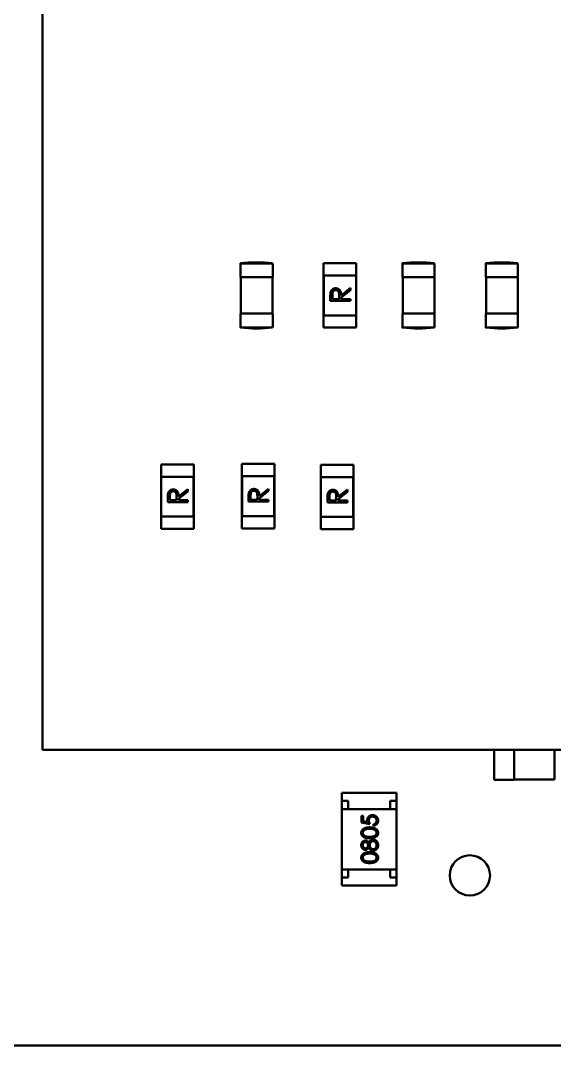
# Model space of a CAD drawing. Header units: millimetres. Extents: x -351 to 1050, y -103 to 376.
# Drawn here: x 107.59 to 120.84, y 192.88 to 218.35 of the extents above; entities that cross this region are included whole.
import ezdxf

# ---------------------------------------------------------------- set-up
doc = ezdxf.new("R2010")
doc.units = ezdxf.units.MM
doc.layers.add('Видимый контур (ГОСТ)', color=7, linetype='Continuous', lineweight=50)

msp = doc.modelspace()

# ---------------------------------------------------------------- linework, layer by layer
at = {"layer": 'Видимый контур (ГОСТ)'}
for p, q in [((108.133, 240.231), (108.133, 200.231)), ((113.05, 212.32), (113.05, 211.975)), ((113.055, 212.315), (113.846, 212.315)), ((113.85, 211.973), (113.85, 212.315)), ((115.111, 212.321), (115.111, 212.016)), ((115.111, 212.321), (115.924, 212.321)), ((115.924, 212.321), (115.924, 212.016)), ((117.068, 212.32), (117.068, 211.975)), ((117.073, 212.315), (117.865, 212.315)), ((117.868, 211.973), (117.868, 212.315)), ((119.137, 212.32), (119.137, 211.975)), ((119.142, 212.315), (119.934, 212.315)), ((119.937, 211.973), (119.937, 212.315)), ((113.052, 211.97), (113.847, 211.97)), ((113.06, 211.07), (113.06, 211.97)), ((113.845, 211.07), (113.845, 211.97)), ((115.111, 212.016), (115.111, 211.025)), ((115.924, 212.016), (115.111, 212.016)), ((115.118, 211.025), (115.118, 212.016)), ((115.918, 211.025), (115.918, 212.016)), ((115.924, 212.016), (115.924, 211.025)), ((117.071, 211.97), (117.866, 211.97)), ((117.078, 211.07), (117.078, 211.97)), ((117.863, 211.07), (117.863, 211.97)), ((119.14, 211.97), (119.934, 211.97)), ((119.147, 211.07), (119.147, 211.97)), ((119.932, 211.07), (119.932, 211.97)), ((115.548, 211.521), (115.779, 211.705)), ((115.779, 211.65), (115.548, 211.466)), ((115.779, 211.705), (115.779, 211.65)), ((115.279, 211.385), (115.279, 211.485)), ((115.779, 211.385), (115.279, 211.385)), ((115.33, 211.429), (115.33, 211.523)), ((115.497, 211.429), (115.33, 211.429)), ((115.498, 211.521), (115.497, 211.429)), ((115.548, 211.466), (115.548, 211.429)), ((115.548, 211.429), (115.779, 211.429)), ((115.779, 211.429), (115.779, 211.385)), ((113.05, 211.065), (113.05, 210.72)), ((113.052, 211.07), (113.053, 211.07)), ((113.847, 211.07), (113.053, 211.07)), ((113.85, 210.722), (113.85, 211.065)), ((115.111, 211.025), (115.111, 210.72)), ((115.111, 211.025), (115.924, 211.025)), ((115.924, 211.025), (115.924, 210.72)), ((117.068, 211.065), (117.068, 210.72)), ((117.071, 211.07), (117.071, 211.07)), ((117.866, 211.07), (117.071, 211.07)), ((117.868, 210.722), (117.868, 211.065)), ((119.137, 211.065), (119.137, 210.72)), ((119.14, 211.07), (119.14, 211.07)), ((119.934, 211.07), (119.14, 211.07)), ((119.937, 210.722), (119.937, 211.065)), ((113.845, 210.725), (113.055, 210.725)), ((115.111, 210.72), (115.924, 210.72)), ((117.863, 210.725), (117.073, 210.725)), ((119.932, 210.725), (119.142, 210.725)), ((111.077, 207.321), (111.077, 207.016)), ((111.077, 207.321), (111.89, 207.321)), ((111.89, 207.321), (111.89, 207.016)), ((113.082, 207.333), (113.082, 207.029)), ((113.082, 207.333), (113.894, 207.333)), ((113.894, 207.333), (113.894, 207.029)), ((115.041, 207.313), (115.041, 207.008)), ((115.041, 207.313), (115.853, 207.313)), ((115.853, 207.313), (115.853, 207.008)), ((111.077, 207.016), (111.077, 206.026)), ((111.89, 207.016), (111.077, 207.016)), ((111.084, 206.026), (111.084, 207.016)), ((111.884, 206.026), (111.884, 207.016)), ((111.89, 207.016), (111.89, 206.026)), ((113.082, 207.029), (113.082, 206.038)), ((113.894, 207.029), (113.082, 207.029)), ((113.088, 206.038), (113.088, 207.029)), ((113.888, 206.038), (113.888, 207.029)), ((113.894, 207.029), (113.894, 206.038)), ((115.041, 207.008), (115.041, 206.017)), ((115.853, 207.008), (115.041, 207.008)), ((115.047, 206.017), (115.047, 207.008)), ((115.847, 206.017), (115.847, 207.008)), ((115.853, 207.008), (115.853, 206.017)), ((111.514, 206.522), (111.745, 206.706)), ((111.745, 206.65), (111.514, 206.467)), ((111.745, 206.706), (111.745, 206.65)), ((113.301, 206.442), (113.301, 206.536)), ((113.519, 206.534), (113.749, 206.718)), ((113.749, 206.663), (113.519, 206.479)), ((113.749, 206.718), (113.749, 206.663)), ((115.478, 206.514), (115.708, 206.697)), ((115.708, 206.642), (115.478, 206.458)), ((115.708, 206.697), (115.708, 206.642)), ((111.245, 206.385), (111.245, 206.485)), ((111.745, 206.385), (111.245, 206.385)), ((111.296, 206.43), (111.296, 206.524)), ((111.463, 206.43), (111.296, 206.43)), ((111.463, 206.522), (111.463, 206.43)), ((111.514, 206.467), (111.514, 206.43)), ((111.514, 206.43), (111.745, 206.43)), ((111.745, 206.43), (111.745, 206.385)), ((113.249, 206.398), (113.249, 206.498)), ((113.749, 206.398), (113.249, 206.398)), ((113.467, 206.442), (113.301, 206.442)), ((113.468, 206.534), (113.467, 206.442)), ((113.519, 206.479), (113.519, 206.442)), ((113.519, 206.442), (113.749, 206.442)), ((113.749, 206.442), (113.749, 206.398)), ((115.208, 206.377), (115.208, 206.477)), ((115.708, 206.377), (115.208, 206.377)), ((115.26, 206.422), (115.26, 206.516)), ((115.426, 206.422), (115.26, 206.422)), ((115.427, 206.513), (115.426, 206.422)), ((115.478, 206.458), (115.478, 206.422)), ((115.478, 206.422), (115.708, 206.422)), ((115.708, 206.422), (115.708, 206.377)), ((113.082, 206.038), (113.082, 205.733)), ((113.082, 206.038), (113.894, 206.038)), ((113.894, 206.038), (113.894, 205.733)), ((111.077, 206.026), (111.077, 205.721)), ((111.077, 206.026), (111.89, 206.026)), ((111.89, 206.026), (111.89, 205.721)), ((115.041, 206.017), (115.041, 205.713)), ((115.041, 206.017), (115.853, 206.017)), ((115.853, 206.017), (115.853, 205.713)), ((111.077, 205.721), (111.89, 205.721)), ((113.082, 205.733), (113.894, 205.733)), ((115.041, 205.713), (115.853, 205.713)), ((108.133, 200.231), (168.133, 200.231)), ((119.344, 200.231), (119.344, 199.495)), ((119.844, 200.231), (119.844, 199.495)), ((120.844, 200.231), (120.844, 199.495)), ((119.354, 199.485), (119.844, 199.485)), ((120.844, 199.495), (119.844, 199.495)), ((119.844, 199.495), (119.844, 199.485)), ((116.919, 199.16), (115.569, 199.16)), ((115.569, 199.16), (115.569, 198.96)), ((116.919, 199.16), (116.919, 198.96)), ((115.569, 198.96), (115.569, 198.76)), ((115.719, 198.96), (115.569, 198.96)), ((115.719, 198.76), (115.719, 198.96)), ((116.769, 198.96), (116.769, 198.76)), ((116.919, 198.96), (116.769, 198.96)), ((116.919, 198.76), (116.919, 198.96)), ((115.569, 198.76), (116.919, 198.76)), ((115.569, 198.76), (115.569, 197.26)), ((116.769, 198.76), (115.719, 198.76)), ((116.919, 198.76), (116.919, 197.26)), ((116.057, 198.428), (116.057, 198.592)), ((116.057, 198.592), (116.098, 198.592)), ((116.257, 198.387), (116.057, 198.428)), ((116.098, 198.592), (116.098, 198.456)), ((116.098, 198.456), (116.203, 198.434)), ((116.354, 198.346), (116.354, 198.382)), ((115.569, 197.26), (115.569, 197.06)), ((115.569, 197.26), (116.919, 197.26)), ((116.769, 197.26), (115.719, 197.26)), ((115.719, 197.06), (115.719, 197.26)), ((116.769, 197.26), (116.769, 197.06)), ((116.919, 197.06), (116.919, 197.26)), ((115.569, 196.86), (115.569, 197.06)), ((115.569, 197.06), (115.719, 197.06)), ((116.919, 196.86), (115.569, 196.86)), ((116.769, 197.06), (116.919, 197.06)), ((116.919, 196.86), (116.919, 197.06)), ((161.487, 192.885), (57.929, 192.884))]:
    msp.add_line(p, q, dxfattribs=at)
msp.add_circle((118.744, 197.11), 0.5, dxfattribs=at)
msp.add_arc((119.354, 199.495), 0.01, 180, 270, dxfattribs=at)
for points in [[(113.05, 212.32), (113.312, 212.347), (113.582, 212.347), (113.846, 212.321)], [(117.068, 212.32), (117.331, 212.347), (117.6, 212.347), (117.865, 212.321)], [(119.137, 212.32), (119.4, 212.347), (119.669, 212.347), (119.933, 212.321)], [(113.846, 210.72), (113.582, 210.694), (113.312, 210.694), (113.05, 210.72)], [(117.865, 210.72), (117.6, 210.694), (117.331, 210.694), (117.068, 210.72)], [(119.933, 210.72), (119.669, 210.694), (119.4, 210.694), (119.137, 210.72)]]:
    msp.add_open_spline(points, degree=3, dxfattribs=at)
for points, knots in [([(113.054, 212.32), (113.05, 212.32), (113.05, 212.32), (113.05, 212.32), (113.05, 212.32), (113.051, 212.32), (113.051, 212.319), (113.052, 212.318), (113.052, 212.318), (113.054, 212.317), (113.054, 212.316), (113.055, 212.315), (113.055, 212.315), (113.055, 212.315)], [0.0000022967, 0.0000022967, 0.0000022967, 0.0000022967, 0.0001123698, 0.0001123698, 0.0002377975, 0.0002377975, 0.0004427285, 0.0004427285, 0.0006589374, 0.0006589374, 0.0008714711, 0.0008714711, 0.0008754918, 0.0008754918, 0.0008754918, 0.0008754918]), ([(113.054, 212.32), (113.06, 212.32), (113.091, 212.32), (113.22, 212.321), (113.346, 212.321), (113.449, 212.321), (113.45, 212.321), (113.452, 212.321), (113.453, 212.321), (113.556, 212.321), (113.688, 212.321), (113.842, 212.32), (113.844, 212.32), (113.847, 212.318)], [-0.08231688, -0.08231688, -0.08231688, -0.08231688, -0.08162544, -0.08162544, -0.04673535, -0.04673535, -0.04631456, -0.04631456, -0.04585025, -0.04585025, 0, 0, 0.00034952, 0.00034952, 0.00034952, 0.00034952]), ([(113.847, 212.318), (113.845, 212.32), (113.845, 212.32), (113.846, 212.321), (113.846, 212.321), (113.846, 212.321)], [-0.08244542, -0.08244542, -0.08244542, -0.08244542, -0.08208078, -0.08208078, -0.04104041, -0.04104041, -0.04104041, -0.04104041]), ([(117.073, 212.32), (117.068, 212.32), (117.069, 212.32), (117.069, 212.32), (117.069, 212.32), (117.069, 212.32), (117.07, 212.319), (117.071, 212.318), (117.071, 212.318), (117.072, 212.317), (117.073, 212.316), (117.073, 212.315), (117.073, 212.315), (117.073, 212.315)], [0.0000022967, 0.0000022967, 0.0000022967, 0.0000022967, 0.0001123698, 0.0001123698, 0.0002377975, 0.0002377975, 0.0004427285, 0.0004427285, 0.0006589374, 0.0006589374, 0.0008714711, 0.0008714711, 0.0008754918, 0.0008754918, 0.0008754918, 0.0008754918]), ([(117.073, 212.32), (117.079, 212.32), (117.109, 212.32), (117.238, 212.321), (117.365, 212.321), (117.468, 212.321), (117.469, 212.321), (117.471, 212.321), (117.472, 212.321), (117.574, 212.321), (117.707, 212.321), (117.861, 212.32), (117.862, 212.32), (117.865, 212.318)], [-0.08231688, -0.08231688, -0.08231688, -0.08231688, -0.08162544, -0.08162544, -0.04673535, -0.04673535, -0.04631456, -0.04631456, -0.04585025, -0.04585025, 0, 0, 0.00034952, 0.00034952, 0.00034952, 0.00034952]), ([(117.865, 212.318), (117.863, 212.32), (117.863, 212.32), (117.864, 212.321), (117.865, 212.321), (117.865, 212.321)], [-0.08244542, -0.08244542, -0.08244542, -0.08244542, -0.08208078, -0.08208078, -0.04104041, -0.04104041, -0.04104041, -0.04104041]), ([(119.141, 212.32), (119.137, 212.32), (119.137, 212.32), (119.137, 212.32), (119.137, 212.32), (119.138, 212.32), (119.138, 212.319), (119.139, 212.318), (119.14, 212.318), (119.141, 212.317), (119.141, 212.316), (119.142, 212.315), (119.142, 212.315), (119.142, 212.315)], [0.0000022967, 0.0000022967, 0.0000022967, 0.0000022967, 0.0001123698, 0.0001123698, 0.0002377975, 0.0002377975, 0.0004427285, 0.0004427285, 0.0006589374, 0.0006589374, 0.0008714711, 0.0008714711, 0.0008754918, 0.0008754918, 0.0008754918, 0.0008754918]), ([(119.141, 212.32), (119.148, 212.32), (119.178, 212.32), (119.307, 212.321), (119.434, 212.321), (119.536, 212.321), (119.537, 212.321), (119.539, 212.321), (119.54, 212.321), (119.643, 212.321), (119.776, 212.321), (119.93, 212.32), (119.931, 212.32), (119.934, 212.318)], [-0.08231688, -0.08231688, -0.08231688, -0.08231688, -0.08162544, -0.08162544, -0.04673535, -0.04673535, -0.04631456, -0.04631456, -0.04585025, -0.04585025, 0, 0, 0.00034952, 0.00034952, 0.00034952, 0.00034952]), ([(119.934, 212.318), (119.932, 212.32), (119.932, 212.32), (119.933, 212.321), (119.933, 212.321), (119.933, 212.321)], [-0.08244542, -0.08244542, -0.08244542, -0.08244542, -0.08208078, -0.08208078, -0.04104041, -0.04104041, -0.04104041, -0.04104041]), ([(115.286, 211.598), (115.287, 211.602), (115.289, 211.609), (115.292, 211.619), (115.297, 211.629), (115.302, 211.639), (115.308, 211.647), (115.314, 211.656), (115.322, 211.664), (115.33, 211.671), (115.338, 211.677), (115.348, 211.683), (115.357, 211.688), (115.368, 211.692), (115.378, 211.695), (115.389, 211.697), (115.401, 211.699), (115.409, 211.699), (115.413, 211.699)], [0, 0, 0, 0, 0.0000114076, 0.0000225718, 0.0000335288, 0.0000442561, 0.0000549715, 0.0000656965, 0.0000765012, 0.000087462, 0.0000984261, 0.0001093719, 0.0001202272, 0.0001311773, 0.000142347, 0.0001536925, 0.000165498, 0.0001776413, 0.0001776413, 0.0001776413, 0.0001776413]), ([(115.33, 211.523), (115.33, 211.528), (115.33, 211.536), (115.331, 211.548), (115.332, 211.56), (115.333, 211.57), (115.334, 211.579), (115.335, 211.587), (115.337, 211.595), (115.34, 211.603), (115.344, 211.613), (115.35, 211.623), (115.358, 211.632), (115.368, 211.64), (115.378, 211.646), (115.389, 211.651), (115.401, 211.653), (115.409, 211.654), (115.413, 211.654)], [0, 0, 0, 0, 0.0000131329, 0.0000253698, 0.0000366196, 0.0000469937, 0.0000562947, 0.0000647501, 0.0000722874, 0.0000790093, 0.0000913052, 0.0001032617, 0.0001151917, 0.0001274368, 0.0001395407, 0.000151401, 0.000163243, 0.0001753066, 0.0001753066, 0.0001753066, 0.0001753066]), ([(115.413, 211.699), (115.419, 211.699), (115.432, 211.698), (115.451, 211.694), (115.469, 211.688), (115.485, 211.679), (115.5, 211.668), (115.513, 211.655), (115.524, 211.64), (115.531, 211.625), (115.536, 211.613), (115.539, 211.602), (115.542, 211.591), (115.544, 211.579), (115.546, 211.566), (115.547, 211.552), (115.548, 211.537), (115.548, 211.527), (115.548, 211.521)], [0, 0, 0, 0, 0.000020132, 0.0000392828, 0.0000579358, 0.0000764572, 0.0000948563, 0.0001132087, 0.000132038, 0.0001515945, 0.0001619839, 0.0001730021, 0.0001847343, 0.0001972712, 0.0002106242, 0.000224722, 0.0002396892, 0.0002555464, 0.0002555464, 0.0002555464, 0.0002555464]), ([(115.413, 211.654), (115.417, 211.654), (115.425, 211.653), (115.437, 211.651), (115.448, 211.646), (115.459, 211.64), (115.468, 211.632), (115.477, 211.623), (115.483, 211.612), (115.488, 211.602), (115.491, 211.593), (115.493, 211.585), (115.494, 211.576), (115.496, 211.567), (115.497, 211.557), (115.497, 211.546), (115.498, 211.534), (115.498, 211.525), (115.498, 211.521)], [0, 0, 0, 0, 0.0000125094, 0.0000247876, 0.0000368987, 0.0000494061, 0.0000618738, 0.0000743742, 0.0000871794, 0.0001005268, 0.0001077761, 0.0001158205, 0.0001245936, 0.0001342189, 0.0001447154, 0.0001559966, 0.0001681789, 0.0001811625, 0.0001811625, 0.0001811625, 0.0001811625]), ([(115.279, 211.485), (115.279, 211.491), (115.279, 211.504), (115.279, 211.523), (115.28, 211.539), (115.281, 211.554), (115.282, 211.568), (115.283, 211.579), (115.284, 211.589), (115.285, 211.595), (115.286, 211.598)], [0, 0, 0, 0, 0.000020036, 0.0000384714, 0.000055112, 0.0000701551, 0.0000835166, 0.0000951894, 0.000105305, 0.0001136746, 0.0001136746, 0.0001136746, 0.0001136746]), ([(113.055, 210.725), (113.055, 210.725), (113.055, 210.725), (113.054, 210.725), (113.054, 210.724), (113.052, 210.723), (113.052, 210.723), (113.051, 210.722), (113.051, 210.721), (113.05, 210.721), (113.05, 210.721), (113.05, 210.72), (113.05, 210.72), (113.054, 210.72)], [-0.000004627, -0.000004627, -0.000004627, -0.000004627, 0, 0, 0.000244554, 0.000244554, 0.000493338, 0.000493338, 0.000729146, 0.000729146, 0.000873472, 0.000873472, 0.001000129, 0.001000129, 0.001000129, 0.001000129]), ([(113.054, 210.72), (113.06, 210.72), (113.091, 210.72), (113.198, 210.72), (113.321, 210.72), (113.449, 210.72), (113.45, 210.72), (113.452, 210.72), (113.453, 210.72), (113.581, 210.72), (113.714, 210.72), (113.842, 210.72), (113.844, 210.72), (113.847, 210.723)], [-0.07591145, -0.07591145, -0.07591145, -0.07591145, -0.07504995, -0.07504995, -0.03886254, -0.03886254, -0.03855581, -0.03855581, -0.03824597, -0.03824597, 0, 0, 0.00034952, 0.00034952, 0.00034952, 0.00034952]), ([(113.847, 210.723), (113.845, 210.72), (113.845, 210.72), (113.846, 210.72), (113.846, 210.72), (113.846, 210.72)], [-0.08244542, -0.08244542, -0.08244542, -0.08244542, -0.08208078, -0.08208078, -0.04104041, -0.04104041, -0.04104041, -0.04104041]), ([(117.073, 210.725), (117.073, 210.725), (117.073, 210.725), (117.073, 210.725), (117.072, 210.724), (117.071, 210.723), (117.071, 210.723), (117.07, 210.722), (117.069, 210.721), (117.069, 210.721), (117.069, 210.721), (117.069, 210.72), (117.068, 210.72), (117.073, 210.72)], [-0.000004627, -0.000004627, -0.000004627, -0.000004627, 0, 0, 0.000244554, 0.000244554, 0.000493338, 0.000493338, 0.000729146, 0.000729146, 0.000873472, 0.000873472, 0.001000129, 0.001000129, 0.001000129, 0.001000129]), ([(117.073, 210.72), (117.079, 210.72), (117.109, 210.72), (117.217, 210.72), (117.34, 210.72), (117.467, 210.72), (117.468, 210.72), (117.47, 210.72), (117.471, 210.72), (117.599, 210.72), (117.732, 210.72), (117.861, 210.72), (117.862, 210.72), (117.865, 210.723)], [-0.07591145, -0.07591145, -0.07591145, -0.07591145, -0.07504995, -0.07504995, -0.03886254, -0.03886254, -0.03855581, -0.03855581, -0.03824597, -0.03824597, 0, 0, 0.00034952, 0.00034952, 0.00034952, 0.00034952]), ([(117.865, 210.723), (117.863, 210.72), (117.863, 210.72), (117.864, 210.72), (117.865, 210.72), (117.865, 210.72)], [-0.08244542, -0.08244542, -0.08244542, -0.08244542, -0.08208078, -0.08208078, -0.04104041, -0.04104041, -0.04104041, -0.04104041]), ([(119.142, 210.725), (119.142, 210.725), (119.142, 210.725), (119.141, 210.725), (119.141, 210.724), (119.14, 210.723), (119.139, 210.723), (119.138, 210.722), (119.138, 210.721), (119.137, 210.721), (119.137, 210.721), (119.137, 210.72), (119.137, 210.72), (119.141, 210.72)], [-0.000004627, -0.000004627, -0.000004627, -0.000004627, 0, 0, 0.000244554, 0.000244554, 0.000493338, 0.000493338, 0.000729146, 0.000729146, 0.000873472, 0.000873472, 0.001000129, 0.001000129, 0.001000129, 0.001000129]), ([(119.141, 210.72), (119.148, 210.72), (119.178, 210.72), (119.286, 210.72), (119.408, 210.72), (119.536, 210.72), (119.537, 210.72), (119.539, 210.72), (119.54, 210.72), (119.668, 210.72), (119.801, 210.72), (119.93, 210.72), (119.931, 210.72), (119.934, 210.723)], [-0.07591145, -0.07591145, -0.07591145, -0.07591145, -0.07504995, -0.07504995, -0.03886254, -0.03886254, -0.03855581, -0.03855581, -0.03824597, -0.03824597, 0, 0, 0.00034952, 0.00034952, 0.00034952, 0.00034952]), ([(119.934, 210.723), (119.932, 210.72), (119.932, 210.72), (119.933, 210.72), (119.933, 210.72), (119.933, 210.72)], [-0.08244542, -0.08244542, -0.08244542, -0.08244542, -0.08208078, -0.08208078, -0.04104041, -0.04104041, -0.04104041, -0.04104041]), ([(111.245, 206.485), (111.245, 206.492), (111.245, 206.505), (111.245, 206.523), (111.246, 206.54), (111.246, 206.555), (111.247, 206.568), (111.249, 206.58), (111.25, 206.59), (111.251, 206.596), (111.252, 206.599)], [0, 0, 0, 0, 0.000020036, 0.0000384714, 0.000055112, 0.0000701551, 0.0000835166, 0.0000951894, 0.000105305, 0.0001136746, 0.0001136746, 0.0001136746, 0.0001136746]), ([(111.252, 206.599), (111.253, 206.602), (111.254, 206.609), (111.258, 206.62), (111.263, 206.63), (111.268, 206.639), (111.274, 206.648), (111.28, 206.656), (111.288, 206.664), (111.296, 206.671), (111.304, 206.678), (111.313, 206.684), (111.323, 206.689), (111.333, 206.692), (111.344, 206.696), (111.355, 206.698), (111.367, 206.699), (111.375, 206.699), (111.379, 206.699)], [0, 0, 0, 0, 0.0000114076, 0.0000225718, 0.0000335288, 0.0000442561, 0.0000549715, 0.0000656965, 0.0000765012, 0.000087462, 0.0000984261, 0.0001093719, 0.0001202272, 0.0001311773, 0.000142347, 0.0001536925, 0.000165498, 0.0001776413, 0.0001776413, 0.0001776413, 0.0001776413]), ([(111.296, 206.524), (111.296, 206.528), (111.296, 206.537), (111.297, 206.549), (111.297, 206.56), (111.298, 206.57), (111.299, 206.58), (111.301, 206.588), (111.303, 206.595), (111.305, 206.604), (111.31, 206.613), (111.316, 206.623), (111.324, 206.632), (111.333, 206.64), (111.344, 206.646), (111.355, 206.651), (111.366, 206.654), (111.374, 206.654), (111.378, 206.654)], [0, 0, 0, 0, 0.0000131329, 0.0000253698, 0.0000366196, 0.0000469937, 0.0000562947, 0.0000647501, 0.0000722874, 0.0000790093, 0.0000913052, 0.0001032617, 0.0001151917, 0.0001274368, 0.0001395407, 0.000151401, 0.000163243, 0.0001753066, 0.0001753066, 0.0001753066, 0.0001753066]), ([(111.378, 206.654), (111.383, 206.654), (111.391, 206.654), (111.403, 206.651), (111.414, 206.647), (111.425, 206.64), (111.434, 206.633), (111.442, 206.623), (111.449, 206.612), (111.454, 206.602), (111.457, 206.593), (111.458, 206.586), (111.46, 206.577), (111.461, 206.568), (111.462, 206.557), (111.463, 206.546), (111.463, 206.534), (111.463, 206.526), (111.463, 206.522)], [0, 0, 0, 0, 0.0000125094, 0.0000247876, 0.0000368987, 0.0000494061, 0.0000618738, 0.0000743742, 0.0000871794, 0.0001005268, 0.0001077761, 0.0001158205, 0.0001245936, 0.0001342189, 0.0001447154, 0.0001559966, 0.0001681789, 0.0001811625, 0.0001811625, 0.0001811625, 0.0001811625]), ([(111.379, 206.699), (111.385, 206.699), (111.398, 206.699), (111.417, 206.695), (111.435, 206.689), (111.451, 206.68), (111.466, 206.669), (111.479, 206.656), (111.489, 206.64), (111.497, 206.626), (111.502, 206.613), (111.505, 206.603), (111.508, 206.592), (111.51, 206.579), (111.512, 206.566), (111.513, 206.552), (111.514, 206.537), (111.514, 206.527), (111.514, 206.522)], [0, 0, 0, 0, 0.000020132, 0.0000392828, 0.0000579358, 0.0000764572, 0.0000948563, 0.0001132087, 0.000132038, 0.0001515945, 0.0001619839, 0.0001730021, 0.0001847343, 0.0001972712, 0.0002106242, 0.000224722, 0.0002396892, 0.0002555464, 0.0002555464, 0.0002555464, 0.0002555464]), ([(113.249, 206.498), (113.249, 206.504), (113.249, 206.517), (113.25, 206.536), (113.25, 206.552), (113.251, 206.567), (113.252, 206.581), (113.253, 206.592), (113.254, 206.602), (113.256, 206.608), (113.256, 206.611)], [0, 0, 0, 0, 0.000020036, 0.0000384714, 0.000055112, 0.0000701551, 0.0000835166, 0.0000951894, 0.000105305, 0.0001136746, 0.0001136746, 0.0001136746, 0.0001136746]), ([(113.256, 206.611), (113.257, 206.615), (113.259, 206.622), (113.263, 206.632), (113.267, 206.642), (113.272, 206.652), (113.278, 206.66), (113.285, 206.669), (113.292, 206.677), (113.3, 206.684), (113.309, 206.69), (113.318, 206.696), (113.328, 206.701), (113.338, 206.705), (113.348, 206.708), (113.36, 206.71), (113.371, 206.711), (113.379, 206.712), (113.383, 206.712)], [0, 0, 0, 0, 0.0000114076, 0.0000225718, 0.0000335288, 0.0000442561, 0.0000549715, 0.0000656965, 0.0000765012, 0.000087462, 0.0000984261, 0.0001093719, 0.0001202272, 0.0001311773, 0.000142347, 0.0001536925, 0.000165498, 0.0001776413, 0.0001776413, 0.0001776413, 0.0001776413]), ([(113.301, 206.536), (113.301, 206.541), (113.301, 206.549), (113.301, 206.561), (113.302, 206.572), (113.303, 206.583), (113.304, 206.592), (113.305, 206.6), (113.307, 206.608), (113.31, 206.616), (113.314, 206.626), (113.321, 206.636), (113.329, 206.645), (113.338, 206.653), (113.348, 206.659), (113.359, 206.664), (113.371, 206.666), (113.379, 206.667), (113.383, 206.667)], [0, 0, 0, 0, 0.0000131329, 0.0000253698, 0.0000366196, 0.0000469937, 0.0000562947, 0.0000647501, 0.0000722874, 0.0000790093, 0.0000913052, 0.0001032617, 0.0001151917, 0.0001274368, 0.0001395407, 0.000151401, 0.000163243, 0.0001753066, 0.0001753066, 0.0001753066, 0.0001753066]), ([(113.383, 206.712), (113.39, 206.711), (113.403, 206.711), (113.422, 206.707), (113.439, 206.701), (113.456, 206.692), (113.47, 206.681), (113.483, 206.668), (113.494, 206.653), (113.501, 206.638), (113.506, 206.626), (113.51, 206.615), (113.512, 206.604), (113.515, 206.592), (113.516, 206.579), (113.518, 206.565), (113.518, 206.55), (113.519, 206.54), (113.519, 206.534)], [0, 0, 0, 0, 0.000020132, 0.0000392828, 0.0000579358, 0.0000764572, 0.0000948563, 0.0001132087, 0.000132038, 0.0001515945, 0.0001619839, 0.0001730021, 0.0001847343, 0.0001972712, 0.0002106242, 0.000224722, 0.0002396892, 0.0002555464, 0.0002555464, 0.0002555464, 0.0002555464]), ([(113.383, 206.667), (113.387, 206.667), (113.395, 206.666), (113.407, 206.664), (113.419, 206.659), (113.429, 206.653), (113.439, 206.645), (113.447, 206.636), (113.454, 206.625), (113.458, 206.615), (113.461, 206.606), (113.463, 206.598), (113.465, 206.589), (113.466, 206.58), (113.467, 206.57), (113.467, 206.559), (113.468, 206.547), (113.468, 206.538), (113.468, 206.534)], [0, 0, 0, 0, 0.0000125094, 0.0000247876, 0.0000368987, 0.0000494061, 0.0000618738, 0.0000743742, 0.0000871794, 0.0001005268, 0.0001077761, 0.0001158205, 0.0001245936, 0.0001342189, 0.0001447154, 0.0001559966, 0.0001681789, 0.0001811625, 0.0001811625, 0.0001811625, 0.0001811625]), ([(115.208, 206.477), (115.208, 206.484), (115.208, 206.496), (115.209, 206.515), (115.209, 206.532), (115.21, 206.547), (115.211, 206.56), (115.212, 206.572), (115.213, 206.581), (115.215, 206.588), (115.215, 206.59)], [0, 0, 0, 0, 0.000020036, 0.0000384714, 0.000055112, 0.0000701551, 0.0000835166, 0.0000951894, 0.000105305, 0.0001136746, 0.0001136746, 0.0001136746, 0.0001136746]), ([(115.215, 206.59), (115.216, 206.594), (115.218, 206.601), (115.222, 206.612), (115.226, 206.622), (115.231, 206.631), (115.237, 206.64), (115.244, 206.648), (115.251, 206.656), (115.259, 206.663), (115.268, 206.67), (115.277, 206.675), (115.287, 206.68), (115.297, 206.684), (115.307, 206.687), (115.319, 206.689), (115.33, 206.691), (115.338, 206.691), (115.342, 206.691)], [0, 0, 0, 0, 0.0000114076, 0.0000225718, 0.0000335288, 0.0000442561, 0.0000549715, 0.0000656965, 0.0000765012, 0.000087462, 0.0000984261, 0.0001093719, 0.0001202272, 0.0001311773, 0.000142347, 0.0001536925, 0.000165498, 0.0001776413, 0.0001776413, 0.0001776413, 0.0001776413]), ([(115.26, 206.516), (115.26, 206.52), (115.26, 206.528), (115.26, 206.541), (115.261, 206.552), (115.262, 206.562), (115.263, 206.571), (115.264, 206.58), (115.266, 206.587), (115.269, 206.595), (115.273, 206.605), (115.28, 206.615), (115.288, 206.624), (115.297, 206.632), (115.307, 206.638), (115.318, 206.643), (115.33, 206.646), (115.338, 206.646), (115.342, 206.646)], [0, 0, 0, 0, 0.0000131329, 0.0000253698, 0.0000366196, 0.0000469937, 0.0000562947, 0.0000647501, 0.0000722874, 0.0000790093, 0.0000913052, 0.0001032617, 0.0001151917, 0.0001274368, 0.0001395407, 0.000151401, 0.000163243, 0.0001753066, 0.0001753066, 0.0001753066, 0.0001753066]), ([(115.342, 206.691), (115.349, 206.691), (115.362, 206.69), (115.381, 206.687), (115.398, 206.68), (115.414, 206.672), (115.429, 206.661), (115.442, 206.648), (115.453, 206.632), (115.46, 206.618), (115.465, 206.605), (115.469, 206.595), (115.471, 206.583), (115.474, 206.571), (115.475, 206.558), (115.477, 206.544), (115.477, 206.529), (115.478, 206.519), (115.478, 206.514)], [0, 0, 0, 0, 0.000020132, 0.0000392828, 0.0000579358, 0.0000764572, 0.0000948563, 0.0001132087, 0.000132038, 0.0001515945, 0.0001619839, 0.0001730021, 0.0001847343, 0.0001972712, 0.0002106242, 0.000224722, 0.0002396892, 0.0002555464, 0.0002555464, 0.0002555464, 0.0002555464]), ([(115.342, 206.646), (115.346, 206.646), (115.354, 206.646), (115.366, 206.643), (115.377, 206.638), (115.388, 206.632), (115.398, 206.624), (115.406, 206.615), (115.413, 206.604), (115.417, 206.594), (115.42, 206.585), (115.422, 206.577), (115.423, 206.569), (115.425, 206.559), (115.426, 206.549), (115.426, 206.538), (115.427, 206.526), (115.427, 206.518), (115.427, 206.513)], [0, 0, 0, 0, 0.0000125094, 0.0000247876, 0.0000368987, 0.0000494061, 0.0000618738, 0.0000743742, 0.0000871794, 0.0001005268, 0.0001077761, 0.0001158205, 0.0001245936, 0.0001342189, 0.0001447154, 0.0001559966, 0.0001681789, 0.0001811625, 0.0001811625, 0.0001811625, 0.0001811625]), ([(116.195, 198.481), (116.195, 198.486), (116.196, 198.495), (116.197, 198.507), (116.2, 198.52), (116.204, 198.531), (116.209, 198.542), (116.216, 198.553), (116.223, 198.563), (116.232, 198.572), (116.241, 198.58), (116.252, 198.587), (116.262, 198.594), (116.274, 198.599), (116.286, 198.603), (116.299, 198.605), (116.312, 198.607), (116.321, 198.607), (116.326, 198.607)], [0, 0, 0, 0, 0.065808, 0.129394, 0.190894, 0.251281, 0.310815, 0.370371, 0.430768, 0.492881, 0.555104, 0.616067, 0.677256, 0.73826, 0.800762, 0.864778, 0.931045, 1, 1, 1, 1]), ([(116.203, 198.434), (116.202, 198.439), (116.2, 198.447), (116.197, 198.459), (116.196, 198.47), (116.195, 198.478), (116.195, 198.481)], [0, 0, 0, 0, 0.275068, 0.532901, 0.773973, 1, 1, 1, 1]), ([(116.325, 198.571), (116.321, 198.571), (116.315, 198.571), (116.306, 198.57), (116.297, 198.568), (116.289, 198.565), (116.281, 198.561), (116.274, 198.557), (116.267, 198.551), (116.261, 198.545), (116.255, 198.538), (116.25, 198.531), (116.246, 198.523), (116.242, 198.514), (116.24, 198.505), (116.238, 198.496), (116.236, 198.485), (116.236, 198.478), (116.236, 198.475)], [0, 0, 0, 0, 0.065351, 0.127916, 0.18836, 0.247216, 0.30563, 0.36377, 0.422661, 0.482687, 0.5433, 0.604118, 0.664965, 0.727413, 0.791468, 0.858055, 0.927037, 1, 1, 1, 1]), ([(116.236, 198.475), (116.236, 198.468), (116.237, 198.455), (116.246, 198.415), (116.253, 198.396), (116.257, 198.387)], [0, 0, 0, 0, 0.001976248, 0.001976248, 0.003940074, 0.003940074, 0.003940074, 0.003940074]), ([(116.426, 198.47), (116.426, 198.473), (116.426, 198.48), (116.424, 198.49), (116.422, 198.5), (116.419, 198.509), (116.415, 198.518), (116.41, 198.526), (116.404, 198.534), (116.397, 198.542), (116.39, 198.549), (116.382, 198.555), (116.373, 198.56), (116.364, 198.564), (116.355, 198.567), (116.345, 198.57), (116.335, 198.571), (116.328, 198.571), (116.325, 198.571)], [0, 0, 0, 0, 0.064207, 0.126425, 0.18768, 0.248216, 0.308305, 0.369661, 0.431699, 0.495947, 0.559758, 0.622295, 0.683911, 0.745092, 0.80674, 0.869087, 0.93329, 1, 1, 1, 1]), ([(116.326, 198.607), (116.329, 198.607), (116.336, 198.607), (116.345, 198.606), (116.355, 198.605), (116.364, 198.603), (116.373, 198.6), (116.382, 198.597), (116.39, 198.593), (116.399, 198.589), (116.407, 198.584), (116.414, 198.579), (116.421, 198.574), (116.428, 198.568), (116.434, 198.561), (116.44, 198.554), (116.445, 198.547), (116.449, 198.54), (116.454, 198.532), (116.457, 198.523), (116.46, 198.515), (116.463, 198.506), (116.465, 198.497), (116.466, 198.487), (116.467, 198.478), (116.467, 198.471), (116.467, 198.468)], [0, 0, 0, 0, 0.044014, 0.087434, 0.130118, 0.172554, 0.214555, 0.256298, 0.298438, 0.340849, 0.382715, 0.423924, 0.464246, 0.504074, 0.543862, 0.583567, 0.623094, 0.663229, 0.703551, 0.743938, 0.784541, 0.82575, 0.867757, 0.910745, 0.954914, 1, 1, 1, 1]), ([(116.354, 198.382), (116.358, 198.383), (116.365, 198.384), (116.376, 198.388), (116.385, 198.393), (116.393, 198.398), (116.4, 198.404), (116.407, 198.412), (116.412, 198.42), (116.417, 198.429), (116.421, 198.439), (116.424, 198.449), (116.426, 198.459), (116.426, 198.466), (116.426, 198.47)], [0, 0, 0, 0, 0.094687, 0.181994, 0.264377, 0.34218, 0.418618, 0.496509, 0.577369, 0.661511, 0.746733, 0.831258, 0.915206, 1, 1, 1, 1]), ([(116.467, 198.468), (116.467, 198.464), (116.467, 198.456), (116.465, 198.444), (116.463, 198.433), (116.459, 198.423), (116.455, 198.413), (116.449, 198.403), (116.443, 198.394), (116.436, 198.386), (116.428, 198.378), (116.419, 198.371), (116.409, 198.364), (116.4, 198.359), (116.389, 198.354), (116.378, 198.351), (116.366, 198.348), (116.358, 198.346), (116.354, 198.346)], [0, 0, 0, 0, 0.065421, 0.128708, 0.190236, 0.250724, 0.310637, 0.370766, 0.431615, 0.493523, 0.555883, 0.617342, 0.678668, 0.740711, 0.802985, 0.866803, 0.932347, 1, 1, 1, 1]), ([(116.047, 198.167), (116.047, 198.17), (116.047, 198.176), (116.048, 198.186), (116.05, 198.195), (116.052, 198.204), (116.055, 198.212), (116.059, 198.221), (116.064, 198.229), (116.069, 198.237), (116.075, 198.245), (116.082, 198.252), (116.089, 198.259), (116.097, 198.265), (116.106, 198.271), (116.115, 198.277), (116.126, 198.282), (116.136, 198.287), (116.148, 198.291), (116.161, 198.295), (116.175, 198.298), (116.189, 198.3), (116.205, 198.302), (116.221, 198.304), (116.239, 198.304), (116.251, 198.305), (116.257, 198.305)], [0, 0, 0, 0, 0.033788, 0.067194, 0.099862, 0.132567, 0.165151, 0.197913, 0.231319, 0.265083, 0.299255, 0.334399, 0.369943, 0.406284, 0.444064, 0.482998, 0.523354, 0.565537, 0.609613, 0.656391, 0.705885, 0.758325, 0.813832, 0.872795, 0.934722, 1, 1, 1, 1]), ([(116.257, 198.033), (116.251, 198.033), (116.238, 198.033), (116.22, 198.034), (116.203, 198.035), (116.187, 198.037), (116.172, 198.039), (116.159, 198.042), (116.146, 198.046), (116.135, 198.05), (116.124, 198.054), (116.114, 198.059), (116.105, 198.064), (116.096, 198.07), (116.088, 198.076), (116.081, 198.083), (116.075, 198.09), (116.069, 198.097), (116.064, 198.105), (116.059, 198.113), (116.055, 198.122), (116.052, 198.13), (116.05, 198.139), (116.048, 198.148), (116.047, 198.157), (116.047, 198.163), (116.047, 198.167)], [0, 0, 0, 0, 0.068595, 0.133246, 0.194313, 0.251279, 0.304513, 0.354235, 0.400481, 0.443411, 0.484015, 0.523252, 0.561042, 0.5979, 0.633518, 0.668314, 0.702496, 0.736685, 0.770293, 0.803437, 0.835913, 0.86846, 0.900847, 0.933467, 0.966258, 1, 1, 1, 1]), ([(116.257, 198.269), (116.252, 198.269), (116.243, 198.269), (116.229, 198.268), (116.216, 198.267), (116.203, 198.266), (116.192, 198.264), (116.18, 198.261), (116.17, 198.259), (116.16, 198.256), (116.151, 198.252), (116.143, 198.248), (116.135, 198.244), (116.127, 198.239), (116.121, 198.235), (116.115, 198.229), (116.11, 198.224), (116.103, 198.216), (116.097, 198.206), (116.092, 198.194), (116.088, 198.181), (116.088, 198.172), (116.088, 198.168)], [0, 0, 0, 0, 0.065681, 0.128486, 0.188175, 0.245106, 0.299448, 0.350823, 0.399942, 0.446672, 0.491255, 0.533376, 0.573853, 0.612526, 0.649597, 0.685532, 0.720106, 0.753838, 0.818925, 0.880493, 0.940311, 1, 1, 1, 1]), ([(116.088, 198.168), (116.088, 198.163), (116.088, 198.155), (116.092, 198.141), (116.097, 198.129), (116.104, 198.119), (116.109, 198.111), (116.115, 198.106), (116.12, 198.101), (116.127, 198.096), (116.133, 198.092), (116.14, 198.088), (116.148, 198.084), (116.157, 198.081), (116.166, 198.078), (116.176, 198.076), (116.187, 198.073), (116.199, 198.072), (116.212, 198.07), (116.226, 198.07), (116.241, 198.069), (116.251, 198.069), (116.257, 198.069)], [0, 0, 0, 0, 0.060387, 0.120883, 0.182755, 0.247811, 0.281299, 0.315088, 0.349702, 0.384857, 0.420966, 0.458511, 0.497175, 0.537602, 0.580503, 0.627468, 0.678388, 0.733983, 0.793747, 0.857714, 0.926698, 1, 1, 1, 1]), ([(116.257, 198.305), (116.263, 198.305), (116.275, 198.304), (116.292, 198.304), (116.309, 198.302), (116.324, 198.3), (116.339, 198.298), (116.352, 198.295), (116.365, 198.291), (116.377, 198.287), (116.388, 198.282), (116.398, 198.277), (116.407, 198.271), (116.416, 198.265), (116.424, 198.259), (116.432, 198.252), (116.438, 198.245), (116.444, 198.237), (116.45, 198.229), (116.454, 198.221), (116.458, 198.212), (116.461, 198.204), (116.464, 198.195), (116.466, 198.186), (116.467, 198.176), (116.467, 198.17), (116.467, 198.167)], [0, 0, 0, 0, 0.065063, 0.126773, 0.185516, 0.240765, 0.29298, 0.34225, 0.388919, 0.432776, 0.474628, 0.514775, 0.553606, 0.591426, 0.628028, 0.663804, 0.698984, 0.733591, 0.767628, 0.801208, 0.834264, 0.866981, 0.89972, 0.932702, 0.966176, 1, 1, 1, 1]), ([(116.357, 198.254), (116.354, 198.255), (116.347, 198.257), (116.335, 198.26), (116.323, 198.263), (116.311, 198.265), (116.298, 198.267), (116.285, 198.268), (116.271, 198.269), (116.262, 198.269), (116.257, 198.269)], [0, 0, 0, 0, 0.110588, 0.224542, 0.342503, 0.464324, 0.590756, 0.722227, 0.858843, 1, 1, 1, 1]), ([(116.257, 198.069), (116.262, 198.069), (116.272, 198.069), (116.288, 198.07), (116.302, 198.07), (116.315, 198.072), (116.327, 198.074), (116.338, 198.076), (116.348, 198.078), (116.357, 198.081), (116.365, 198.084), (116.373, 198.088), (116.38, 198.092), (116.387, 198.096), (116.393, 198.101), (116.399, 198.106), (116.404, 198.111), (116.41, 198.119), (116.416, 198.129), (116.422, 198.142), (116.425, 198.155), (116.426, 198.163), (116.426, 198.168)], [0, 0, 0, 0, 0.072951, 0.141584, 0.205926, 0.265301, 0.320597, 0.371817, 0.41879, 0.461699, 0.502134, 0.540804, 0.578181, 0.614297, 0.649678, 0.684299, 0.718359, 0.752081, 0.817652, 0.879722, 0.939966, 1, 1, 1, 1]), ([(116.467, 198.167), (116.467, 198.163), (116.467, 198.157), (116.466, 198.148), (116.464, 198.139), (116.462, 198.13), (116.459, 198.122), (116.455, 198.114), (116.45, 198.106), (116.445, 198.098), (116.439, 198.09), (116.433, 198.083), (116.425, 198.077), (116.418, 198.071), (116.409, 198.065), (116.4, 198.059), (116.39, 198.054), (116.379, 198.05), (116.368, 198.046), (116.355, 198.042), (116.341, 198.039), (116.327, 198.037), (116.311, 198.035), (116.294, 198.034), (116.276, 198.033), (116.263, 198.033), (116.257, 198.033)], [0, 0, 0, 0, 0.033787, 0.066622, 0.099285, 0.131361, 0.163585, 0.196104, 0.228902, 0.262158, 0.295991, 0.330218, 0.36506, 0.400951, 0.43762, 0.475708, 0.515381, 0.556414, 0.599765, 0.646424, 0.696431, 0.749782, 0.806573, 0.867436, 0.931887, 1, 1, 1, 1]), ([(116.426, 198.168), (116.426, 198.172), (116.425, 198.181), (116.422, 198.194), (116.417, 198.207), (116.41, 198.216), (116.404, 198.224), (116.399, 198.229), (116.394, 198.234), (116.387, 198.239), (116.381, 198.243), (116.373, 198.247), (116.366, 198.251), (116.36, 198.253), (116.357, 198.254)], [0, 0, 0, 0, 0.112813, 0.225394, 0.339595, 0.459675, 0.521735, 0.583926, 0.648174, 0.713881, 0.781004, 0.851451, 0.924051, 1, 1, 1, 1]), ([(116.047, 197.863), (116.047, 197.868), (116.047, 197.878), (116.05, 197.893), (116.054, 197.907), (116.06, 197.92), (116.068, 197.933), (116.077, 197.944), (116.088, 197.954), (116.099, 197.962), (116.111, 197.968), (116.124, 197.973), (116.137, 197.976), (116.146, 197.976), (116.15, 197.977)], [0, 0, 0, 0, 0.08941, 0.176306, 0.262626, 0.349446, 0.435498, 0.518928, 0.601355, 0.684256, 0.765807, 0.844877, 0.92228, 1, 1, 1, 1]), ([(116.149, 197.941), (116.147, 197.941), (116.143, 197.94), (116.138, 197.939), (116.132, 197.938), (116.127, 197.936), (116.122, 197.933), (116.117, 197.929), (116.112, 197.925), (116.107, 197.92), (116.102, 197.915), (116.098, 197.909), (116.095, 197.902), (116.092, 197.895), (116.09, 197.887), (116.089, 197.879), (116.088, 197.87), (116.088, 197.864), (116.088, 197.861)], [0, 0, 0, 0, 0.050902, 0.101034, 0.151084, 0.203062, 0.256248, 0.310847, 0.368769, 0.430015, 0.49252, 0.556049, 0.621996, 0.690192, 0.761385, 0.836356, 0.915487, 1, 1, 1, 1]), ([(116.216, 197.862), (116.216, 197.866), (116.215, 197.873), (116.214, 197.883), (116.211, 197.892), (116.207, 197.902), (116.202, 197.91), (116.196, 197.918), (116.189, 197.925), (116.181, 197.93), (116.173, 197.935), (116.165, 197.938), (116.157, 197.94), (116.152, 197.94), (116.149, 197.941)], [0, 0, 0, 0, 0.08969, 0.178494, 0.266838, 0.356558, 0.445334, 0.530806, 0.614076, 0.697707, 0.779142, 0.855354, 0.928557, 1, 1, 1, 1]), ([(116.15, 197.977), (116.155, 197.976), (116.163, 197.976), (116.176, 197.973), (116.187, 197.969), (116.198, 197.963), (116.208, 197.954), (116.218, 197.945), (116.226, 197.933), (116.231, 197.924), (116.234, 197.92)], [0, 0, 0, 0, 0.121904, 0.239413, 0.35541, 0.472091, 0.592859, 0.718703, 0.854892, 1, 1, 1, 1]), ([(116.234, 197.92), (116.236, 197.923), (116.239, 197.929), (116.244, 197.938), (116.25, 197.947), (116.256, 197.955), (116.262, 197.962), (116.268, 197.968), (116.274, 197.974), (116.281, 197.979), (116.287, 197.983), (116.294, 197.987), (116.301, 197.99), (116.309, 197.992), (116.316, 197.995), (116.324, 197.996), (116.332, 197.997), (116.338, 197.997), (116.34, 197.997)], [0, 0, 0, 0, 0.079525, 0.1551, 0.22722, 0.295911, 0.362056, 0.42552, 0.485813, 0.544495, 0.60146, 0.657841, 0.713974, 0.769468, 0.82613, 0.882885, 0.940701, 1, 1, 1, 1]), ([(116.341, 197.961), (116.338, 197.961), (116.333, 197.961), (116.325, 197.96), (116.317, 197.957), (116.31, 197.954), (116.302, 197.95), (116.295, 197.945), (116.289, 197.939), (116.282, 197.932), (116.276, 197.925), (116.271, 197.917), (116.267, 197.909), (116.263, 197.901), (116.26, 197.892), (116.258, 197.883), (116.257, 197.873), (116.257, 197.867), (116.257, 197.863)], [0, 0, 0, 0, 0.057339, 0.113063, 0.169181, 0.225775, 0.283826, 0.343454, 0.405907, 0.471392, 0.538003, 0.603064, 0.667602, 0.732225, 0.797005, 0.863048, 0.930357, 1, 1, 1, 1]), ([(116.34, 197.997), (116.344, 197.997), (116.352, 197.997), (116.363, 197.995), (116.374, 197.993), (116.385, 197.99), (116.395, 197.985), (116.405, 197.98), (116.414, 197.974), (116.42, 197.969), (116.423, 197.967)], [0, 0, 0, 0, 0.128158, 0.253673, 0.377325, 0.499385, 0.622918, 0.745839, 0.871395, 1, 1, 1, 1]), ([(116.426, 197.861), (116.426, 197.865), (116.426, 197.872), (116.425, 197.883), (116.423, 197.893), (116.42, 197.902), (116.416, 197.911), (116.412, 197.919), (116.407, 197.927), (116.401, 197.934), (116.394, 197.94), (116.387, 197.946), (116.38, 197.951), (116.373, 197.954), (116.365, 197.957), (116.358, 197.96), (116.349, 197.961), (116.344, 197.961), (116.341, 197.961)], [0, 0, 0, 0, 0.076559, 0.149161, 0.218827, 0.285567, 0.350313, 0.414125, 0.477179, 0.540368, 0.602202, 0.662034, 0.719934, 0.775907, 0.831115, 0.886667, 0.942552, 1, 1, 1, 1]), ([(116.423, 197.967), (116.427, 197.964), (116.434, 197.957), (116.443, 197.946), (116.45, 197.935), (116.456, 197.922), (116.461, 197.908), (116.465, 197.893), (116.467, 197.877), (116.467, 197.866), (116.467, 197.861)], [0, 0, 0, 0, 0.119283, 0.237093, 0.354796, 0.474576, 0.59746, 0.724926, 0.858883, 1, 1, 1, 1]), ([(116.149, 197.746), (116.145, 197.746), (116.136, 197.746), (116.124, 197.749), (116.111, 197.754), (116.099, 197.761), (116.087, 197.769), (116.077, 197.779), (116.068, 197.791), (116.06, 197.804), (116.054, 197.818), (116.05, 197.832), (116.047, 197.847), (116.047, 197.858), (116.047, 197.863)], [0, 0, 0, 0, 0.074058, 0.14887, 0.226668, 0.307735, 0.391157, 0.473929, 0.557928, 0.644989, 0.733364, 0.821092, 0.909287, 1, 1, 1, 1]), ([(116.047, 197.551), (116.047, 197.554), (116.047, 197.561), (116.048, 197.57), (116.05, 197.579), (116.052, 197.588), (116.055, 197.597), (116.059, 197.605), (116.064, 197.614), (116.069, 197.621), (116.075, 197.629), (116.082, 197.636), (116.089, 197.643), (116.097, 197.65), (116.106, 197.656), (116.115, 197.661), (116.126, 197.666), (116.136, 197.671), (116.148, 197.675), (116.161, 197.679), (116.175, 197.682), (116.189, 197.685), (116.205, 197.687), (116.221, 197.688), (116.239, 197.689), (116.251, 197.689), (116.257, 197.689)], [0, 0, 0, 0, 0.033788, 0.067194, 0.099862, 0.132567, 0.165151, 0.197913, 0.231319, 0.265083, 0.299255, 0.334399, 0.369943, 0.406284, 0.444064, 0.482998, 0.523354, 0.565537, 0.609613, 0.656391, 0.705885, 0.758325, 0.813832, 0.872795, 0.934722, 1, 1, 1, 1]), ([(116.088, 197.861), (116.088, 197.858), (116.088, 197.853), (116.089, 197.845), (116.09, 197.837), (116.092, 197.83), (116.095, 197.823), (116.098, 197.816), (116.102, 197.81), (116.106, 197.804), (116.111, 197.799), (116.115, 197.794), (116.121, 197.79), (116.126, 197.787), (116.132, 197.785), (116.137, 197.783), (116.144, 197.782), (116.148, 197.782), (116.15, 197.782)], [0, 0, 0, 0, 0.075243, 0.147209, 0.216447, 0.284025, 0.350655, 0.415031, 0.47963, 0.544652, 0.608044, 0.667828, 0.725114, 0.780992, 0.835527, 0.889438, 0.944072, 1, 1, 1, 1]), ([(116.257, 197.653), (116.252, 197.653), (116.243, 197.653), (116.229, 197.653), (116.216, 197.652), (116.203, 197.65), (116.192, 197.648), (116.18, 197.646), (116.17, 197.643), (116.16, 197.64), (116.151, 197.637), (116.143, 197.633), (116.135, 197.629), (116.127, 197.624), (116.121, 197.619), (116.115, 197.614), (116.11, 197.609), (116.103, 197.601), (116.097, 197.591), (116.092, 197.579), (116.088, 197.566), (116.088, 197.557), (116.088, 197.552)], [0, 0, 0, 0, 0.065681, 0.128486, 0.188175, 0.245106, 0.299448, 0.350823, 0.399942, 0.446672, 0.491255, 0.533376, 0.573853, 0.612526, 0.649597, 0.685532, 0.720106, 0.753838, 0.818925, 0.880493, 0.940311, 1, 1, 1, 1]), ([(116.234, 197.804), (116.231, 197.8), (116.227, 197.791), (116.218, 197.779), (116.208, 197.768), (116.197, 197.76), (116.186, 197.754), (116.174, 197.749), (116.162, 197.746), (116.153, 197.746), (116.149, 197.746)], [0, 0, 0, 0, 0.14586, 0.282426, 0.41085, 0.535029, 0.654701, 0.770133, 0.884556, 1, 1, 1, 1]), ([(116.15, 197.782), (116.152, 197.782), (116.156, 197.782), (116.162, 197.783), (116.168, 197.785), (116.174, 197.788), (116.179, 197.791), (116.185, 197.795), (116.19, 197.8), (116.195, 197.806), (116.2, 197.812), (116.204, 197.818), (116.208, 197.825), (116.211, 197.832), (116.213, 197.839), (116.215, 197.847), (116.216, 197.855), (116.216, 197.86), (116.216, 197.862)], [0, 0, 0, 0, 0.054564, 0.107826, 0.161924, 0.21751, 0.274498, 0.334815, 0.397555, 0.464755, 0.532901, 0.600097, 0.665354, 0.731084, 0.796883, 0.863292, 0.930831, 1, 1, 1, 1]), ([(116.344, 197.725), (116.341, 197.725), (116.335, 197.725), (116.327, 197.726), (116.319, 197.728), (116.311, 197.73), (116.304, 197.732), (116.296, 197.736), (116.289, 197.739), (116.282, 197.744), (116.276, 197.749), (116.269, 197.755), (116.263, 197.761), (116.257, 197.768), (116.25, 197.776), (116.245, 197.785), (116.239, 197.794), (116.236, 197.801), (116.234, 197.804)], [0, 0, 0, 0, 0.058854, 0.116315, 0.172675, 0.22878, 0.28458, 0.340257, 0.39663, 0.453507, 0.512318, 0.572648, 0.636022, 0.702363, 0.771483, 0.844184, 0.92007, 1, 1, 1, 1]), ([(116.257, 197.863), (116.257, 197.86), (116.257, 197.853), (116.258, 197.843), (116.26, 197.833), (116.263, 197.823), (116.267, 197.814), (116.272, 197.806), (116.277, 197.798), (116.283, 197.79), (116.29, 197.784), (116.297, 197.778), (116.304, 197.772), (116.312, 197.768), (116.319, 197.765), (116.328, 197.763), (116.336, 197.761), (116.342, 197.761), (116.345, 197.761)], [0, 0, 0, 0, 0.071269, 0.139812, 0.206497, 0.271535, 0.336082, 0.400528, 0.464984, 0.53005, 0.594423, 0.655583, 0.714849, 0.772115, 0.828999, 0.885122, 0.942079, 1, 1, 1, 1]), ([(116.257, 197.689), (116.263, 197.689), (116.275, 197.689), (116.292, 197.688), (116.309, 197.687), (116.324, 197.685), (116.339, 197.682), (116.352, 197.679), (116.365, 197.676), (116.377, 197.671), (116.388, 197.667), (116.398, 197.662), (116.407, 197.656), (116.416, 197.65), (116.424, 197.644), (116.432, 197.637), (116.438, 197.629), (116.444, 197.622), (116.45, 197.614), (116.454, 197.605), (116.458, 197.597), (116.461, 197.588), (116.464, 197.579), (116.466, 197.57), (116.467, 197.561), (116.467, 197.554), (116.467, 197.551)], [0, 0, 0, 0, 0.065063, 0.126773, 0.185516, 0.240765, 0.29298, 0.34225, 0.388919, 0.432776, 0.474628, 0.514775, 0.553606, 0.591426, 0.628028, 0.663804, 0.698984, 0.733591, 0.767628, 0.801208, 0.834264, 0.866981, 0.89972, 0.932702, 0.966176, 1, 1, 1, 1]), ([(116.357, 197.638), (116.354, 197.639), (116.347, 197.642), (116.335, 197.645), (116.323, 197.648), (116.311, 197.65), (116.298, 197.651), (116.285, 197.653), (116.271, 197.653), (116.262, 197.653), (116.257, 197.653)], [0, 0, 0, 0, 0.110588, 0.224542, 0.342503, 0.464324, 0.590756, 0.722227, 0.858843, 1, 1, 1, 1]), ([(116.467, 197.861), (116.467, 197.855), (116.467, 197.845), (116.465, 197.83), (116.462, 197.815), (116.458, 197.802), (116.452, 197.79), (116.446, 197.779), (116.438, 197.769), (116.429, 197.759), (116.419, 197.751), (116.409, 197.744), (116.399, 197.739), (116.388, 197.734), (116.377, 197.73), (116.366, 197.727), (116.355, 197.726), (116.347, 197.725), (116.344, 197.725)], [0, 0, 0, 0, 0.078556, 0.152863, 0.22356, 0.290375, 0.355403, 0.418291, 0.480389, 0.543073, 0.604924, 0.664398, 0.721943, 0.778375, 0.83383, 0.888861, 0.944089, 1, 1, 1, 1]), ([(116.345, 197.761), (116.348, 197.761), (116.355, 197.762), (116.366, 197.764), (116.376, 197.768), (116.386, 197.773), (116.395, 197.78), (116.403, 197.789), (116.41, 197.798), (116.416, 197.809), (116.42, 197.821), (116.424, 197.833), (116.426, 197.847), (116.426, 197.856), (116.426, 197.861)], [0, 0, 0, 0, 0.074898, 0.148596, 0.224471, 0.302323, 0.381919, 0.461149, 0.542417, 0.626716, 0.714597, 0.804903, 0.900127, 1, 1, 1, 1]), ([(116.426, 197.552), (116.426, 197.557), (116.425, 197.566), (116.422, 197.579), (116.417, 197.591), (116.41, 197.601), (116.404, 197.609), (116.399, 197.614), (116.394, 197.619), (116.387, 197.624), (116.381, 197.628), (116.373, 197.632), (116.366, 197.635), (116.36, 197.637), (116.357, 197.638)], [0, 0, 0, 0, 0.112813, 0.225394, 0.339595, 0.459675, 0.521735, 0.583926, 0.648174, 0.713881, 0.781004, 0.851451, 0.924051, 1, 1, 1, 1]), ([(116.257, 197.418), (116.251, 197.418), (116.238, 197.418), (116.22, 197.418), (116.203, 197.42), (116.187, 197.422), (116.172, 197.424), (116.159, 197.427), (116.146, 197.43), (116.135, 197.434), (116.124, 197.439), (116.114, 197.444), (116.105, 197.449), (116.096, 197.455), (116.088, 197.461), (116.081, 197.467), (116.075, 197.475), (116.069, 197.482), (116.064, 197.49), (116.059, 197.498), (116.055, 197.506), (116.052, 197.515), (116.05, 197.524), (116.048, 197.533), (116.047, 197.542), (116.047, 197.548), (116.047, 197.551)], [0, 0, 0, 0, 0.068595, 0.133246, 0.194313, 0.251279, 0.304513, 0.354235, 0.400481, 0.443411, 0.484015, 0.523252, 0.561042, 0.5979, 0.633518, 0.668314, 0.702496, 0.736685, 0.770293, 0.803437, 0.835913, 0.86846, 0.900847, 0.933467, 0.966258, 1, 1, 1, 1]), ([(116.088, 197.552), (116.088, 197.548), (116.088, 197.539), (116.092, 197.526), (116.097, 197.514), (116.104, 197.504), (116.109, 197.496), (116.115, 197.491), (116.12, 197.486), (116.127, 197.481), (116.133, 197.477), (116.14, 197.473), (116.148, 197.469), (116.157, 197.466), (116.166, 197.463), (116.176, 197.46), (116.187, 197.458), (116.199, 197.456), (116.212, 197.455), (116.226, 197.454), (116.241, 197.453), (116.251, 197.453), (116.257, 197.453)], [0, 0, 0, 0, 0.060387, 0.120883, 0.182755, 0.247811, 0.281299, 0.315088, 0.349702, 0.384857, 0.420966, 0.458511, 0.497175, 0.537602, 0.580503, 0.627468, 0.678388, 0.733983, 0.793747, 0.857714, 0.926698, 1, 1, 1, 1]), ([(116.257, 197.453), (116.262, 197.453), (116.272, 197.453), (116.288, 197.454), (116.302, 197.455), (116.315, 197.456), (116.327, 197.458), (116.338, 197.46), (116.348, 197.463), (116.357, 197.466), (116.365, 197.469), (116.373, 197.472), (116.38, 197.476), (116.387, 197.481), (116.393, 197.485), (116.399, 197.49), (116.404, 197.496), (116.41, 197.504), (116.416, 197.514), (116.422, 197.526), (116.425, 197.539), (116.426, 197.548), (116.426, 197.552)], [0, 0, 0, 0, 0.072951, 0.141584, 0.205926, 0.265301, 0.320597, 0.371817, 0.41879, 0.461699, 0.502134, 0.540804, 0.578181, 0.614297, 0.649678, 0.684299, 0.718359, 0.752081, 0.817652, 0.879722, 0.939966, 1, 1, 1, 1]), ([(116.467, 197.551), (116.467, 197.548), (116.467, 197.542), (116.466, 197.533), (116.464, 197.524), (116.462, 197.515), (116.459, 197.506), (116.455, 197.498), (116.45, 197.49), (116.445, 197.482), (116.439, 197.475), (116.433, 197.468), (116.425, 197.461), (116.418, 197.455), (116.409, 197.449), (116.4, 197.444), (116.39, 197.439), (116.379, 197.434), (116.368, 197.43), (116.355, 197.427), (116.341, 197.424), (116.327, 197.422), (116.311, 197.42), (116.294, 197.418), (116.276, 197.418), (116.263, 197.418), (116.257, 197.418)], [0, 0, 0, 0, 0.033787, 0.066622, 0.099285, 0.131361, 0.163585, 0.196104, 0.228902, 0.262158, 0.295991, 0.330218, 0.36506, 0.400951, 0.43762, 0.475708, 0.515381, 0.556414, 0.599765, 0.646424, 0.696431, 0.749782, 0.806573, 0.867436, 0.931887, 1, 1, 1, 1])]:
    msp.add_open_spline(points, degree=3, knots=knots, dxfattribs=at)

doc.saveas('drawing.dxf')
